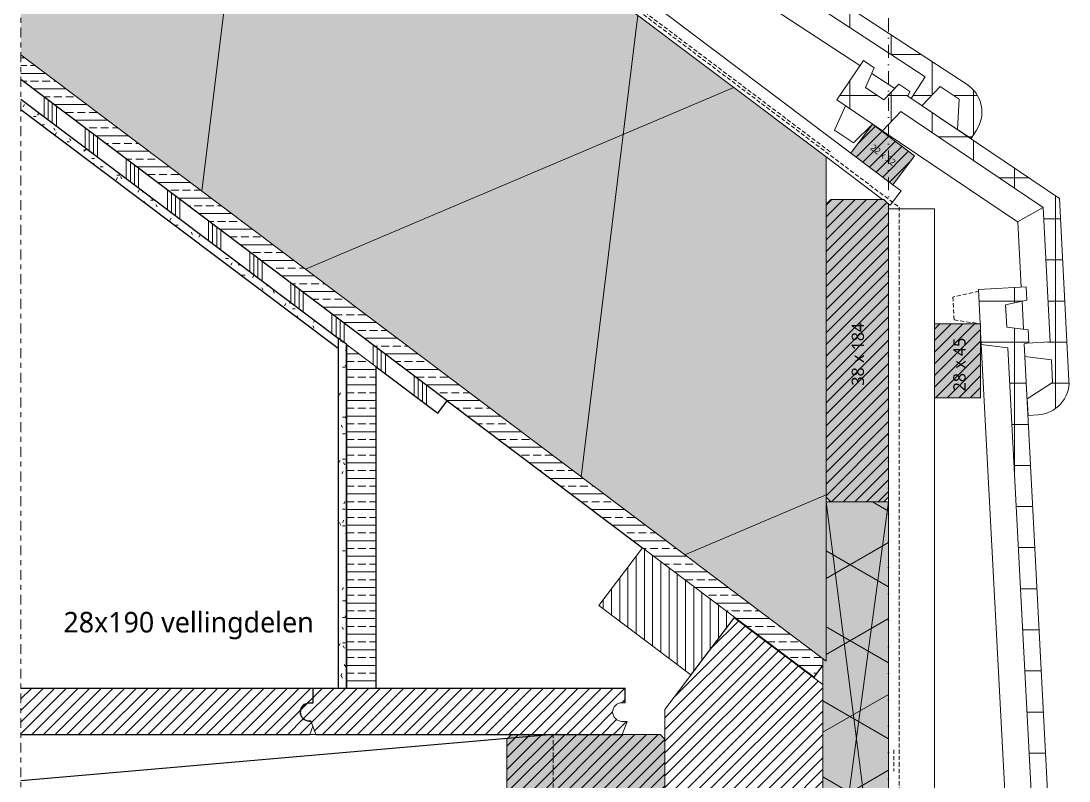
# Model space of a CAD drawing. Header units: millimetres. Extents: x 2927 to 18500, y -7154 to 6447.
# Drawn here: x 5296 to 5933, y -1217 to -755 of the extents above; entities that cross this region are included whole.
import ezdxf

# ---------------------------------------------------------------- set-up
doc = ezdxf.new("R2010")
doc.units = ezdxf.units.MM
for name, pattern in [('MV_center', [15, 6, -3, 3, -3]), ('MV_hidden', [3.75, 2.5, -1.25]), ('MV_stramien', [16, 8, -4, 0, -4])]:
    doc.linetypes.add(name, pattern=pattern)
for name, color, linetype, lineweight in [('A-ANNO-NOTE', 131, 'Continuous', 18), ('A-DETL', 90, 'Continuous', 13), ('A-DETL-GENF', 92, 'Continuous', 18), ('A-DETL-MEDM', 33, 'Continuous', 18), ('G-ANNO-TEXT', 231, 'Continuous', 13)]:
    doc.layers.add(name, color=color, linetype=linetype, lineweight=lineweight)
doc.styles.add('Segoe UI', font='segoeui.ttf', dxfattribs={"height": 7.5})
doc.styles.add('Segoe UI_1', font='segoeui.ttf', dxfattribs={"height": 4})
doc.styles.add('Segoe UI_3', font='segoeui.ttf', dxfattribs={"height": 12.5})
pattern_1 = [(0, (0, 0), (0, 9.476), []), (0, (0, 4.738), (0, 9.476), [4.738, -2.369])]
pattern_2 = [(0, (0, 0), (20.32, 5.08), [1.676, -13.564, 1.676, -13.564, -81.28]), (0, (0, 0), (20.32, 5.08), [-30.48, 1.676, -28.804, 1.676, -13.564, -35.56]), (0, (0, 0), (20.32, 5.08), [-76.2, 1.676, -8.484, 1.676, -23.724]), (120, (7.62, 2.54), (-14.559409, 15.057636), [1.676, -13.564, 1.676, -13.564, -81.28]), (120, (7.62, 2.54), (-14.559409, 15.057636), [-30.48, 1.676, -28.804, 1.676, -13.564, -35.56]), (120, (7.62, 2.54), (-14.559409, 15.057636), [-76.2, 1.676, -8.484, 1.676, -23.724]), (240, (10.16, 12.7), (-5.760591, -20.137636), [1.676, -13.564, 1.676, -13.564, -81.28]), (240, (10.16, 12.7), (-5.760591, -20.137636), [-30.48, 1.676, -28.804, 1.676, -13.564, -35.56]), (240, (10.16, 12.7), (-5.760591, -20.137636), [-76.2, 1.676, -8.484, 1.676, -23.724])]
pattern_3 = [(45, (0, 0), (-3.535534, 3.535534), [])]
pattern_4 = [(0, (0, 0), (0, 25), []), (90, (0, 0), (-25, 1e-15), [])]

# ---------------------------------------------------------------- blocks, each defined once
blk = doc.blocks.new('00 hout_rechthoekig_sls - SLS 38x184-V189-Details Domera')
at = {"layer": 'A-DETL-GENF'}
blk.add_hatch(color=256, dxfattribs=at).paths.add_polyline_path([(184, 35.17), (181.17, 38), (2.83, 38), (0, 35.17), (0, 2.83), (2.83, 0), (181.17, 0), (184, 2.83)])
at = {"layer": 'A-DETL-MEDM', "lineweight": 13}
h = blk.add_hatch(dxfattribs=at)
h.set_pattern_fill('FP_236', color=256, style=0, pattern_type=2)
h.set_pattern_definition([(135, (-863.147, -5785.459), (-3.535534, -3.535534), [])])
h.paths.add_polyline_path([(184, 35.17), (181.17, 38), (2.83, 38), (0, 35.17), (0, 2.83), (2.83, 0), (181.17, 0), (184, 2.83)])
at = {"layer": 'A-DETL-MEDM'}
for p, q in [((0, 35.17), (2.83, 38)), ((0, 35.17), (2.83, 38)), ((0, 2.83), (0, 35.17)), ((2.83, 38), (5.76, 38)), ((181.17, 38), (184, 35.17)), ((181.17, 38), (184, 35.17)), ((2.83, 0), (0, 2.83)), ((2.83, 0), (0, 2.83)), ((184, 2.83), (181.17, 0)), ((181.17, 0), (184, 2.83))]:
    blk.add_line(p, q, dxfattribs=at)
blk = doc.blocks.new('00 hout_rechthoekig_sls - Vuren 96x196-V190-Details Domera')
at = {"layer": 'A-DETL-GENF'}
blk.add_hatch(color=256, dxfattribs=at).paths.add_polyline_path([(0, 93.17), (0, 2.83), (2.83, 0), (193.17, 0), (196, 2.83), (196, 93.17), (193.17, 96), (2.83, 96)])
at = {"layer": 'A-DETL-MEDM', "lineweight": 13}
h = blk.add_hatch(dxfattribs=at)
h.set_pattern_fill('FP_237', color=256, style=0, pattern_type=2)
h.set_pattern_definition([(315, (1384.662, 5687.459), (3.535534, 3.535534), [])])
h.paths.add_polyline_path([(0, 93.17), (0, 2.83), (2.83, 0), (193.17, 0), (196, 2.83), (196, 93.17), (193.17, 96), (2.83, 96)])
at = {"layer": 'A-DETL-MEDM'}
for p, q in [((0, 93.17), (2.83, 96)), ((0, 93.17), (2.83, 96)), ((2.83, 96), (193.17, 96)), ((193.17, 96), (196, 93.17)), ((193.17, 96), (196, 93.17)), ((0, 2.83), (0, 93.17)), ((196, 25.92), (196, 2.83)), ((2.83, 0), (0, 2.83)), ((2.83, 0), (0, 2.83)), ((2.83, 0), (9, 0)), ((196, 2.83), (193.17, 0)), ((193.17, 0), (196, 2.83))]:
    blk.add_line(p, q, dxfattribs=at)
blk = doc.blocks.new('42 isolatie - Type 1-3772692-Details Domera')
at = {"layer": 'A-DETL-GENF'}
blk.add_hatch(color=256, dxfattribs=at).paths.add_polyline_path([(295.28, -40.8), (295.28, -0.8), (0.28, -0.8), (0.28, -38.8), (97.25, -38.8), (95.74, -40.8), (266.79, -40.8)])
at = {"layer": 'A-DETL-GENF', "lineweight": 13}
h = blk.add_hatch(dxfattribs=at)
h.set_pattern_fill('FP_219', color=256, style=0, pattern_type=2)
h.set_pattern_definition([(300, (0, 0), (-34.641, -20), []), (240, (0, 0), (-34.641, 20), [])])
h.paths.add_polyline_path([(295.28, -40.8), (295.28, -0.8), (0.28, -0.8), (0.28, -38.8), (97.25, -38.8), (95.74, -40.8), (266.79, -40.8)])
at = {"layer": 'A-DETL-GENF'}
for p, q in [((295.28, -0.8), (0.28, -0.8)), ((0.28, -0.8), (0.28, -38.8)), ((295.28, -0.8), (0.28, -0.8)), ((0.28, -0.8), (0.28, -38.8)), ((295.28, -40.8), (295.28, -0.8)), ((295.28, -40.8), (295.28, -0.8)), ((95.74, -40.8), (111.42, -40.8)), ((95.74, -40.8), (111.42, -40.8)), ((111.42, -40.8), (266.78, -40.8)), ((266.79, -40.8), (295.28, -40.8))]:
    blk.add_line(p, q, dxfattribs=at)
blk = doc.blocks.new('42 isolatie - Type 1-3772850-Details Domera')
at = {"layer": 'A-DETL-GENF'}
blk.add_hatch(color=256, dxfattribs=at).paths.add_polyline_path([(834.81, -245.8), (650.19, -0.8), (37.27, -0.8), (221.89, -245.8), (794.55, -245.8)])
at = {"layer": 'A-DETL-GENF', "lineweight": 13}
h = blk.add_hatch(dxfattribs=at)
h.set_pattern_fill('FP_8', color=256, style=0, pattern_type=2)
h.set_pattern_definition([(300, (-7106.72, -250.62), (-216.506, -125), []), (240, (-7106.72, -250.62), (-216.506, 125), [])])
h.paths.add_polyline_path([(834.81, -245.8), (650.19, -0.8), (37.27, -0.8), (221.89, -245.8), (794.55, -245.8)])
at = {"layer": 'A-DETL-GENF'}
for p, q in [((650.19, -0.8), (37.27, -0.8)), ((650.19, -0.8), (37.27, -0.8)), ((834.81, -245.8), (650.19, -0.8)), ((834.81, -245.8), (650.19, -0.8)), ((221.89, -245.8), (834.81, -245.8)), ((221.89, -245.8), (834.81, -245.8))]:
    blk.add_line(p, q, dxfattribs=at)
blk = doc.blocks.new('00 hout_rechthoekig_sls - Vuren 22x32-V192-Details Domera')
at = {"layer": 'A-DETL-GENF', "lineweight": 13}
blk.add_hatch(color=256, dxfattribs=at).paths.add_polyline_path([(32, -22), (32, 0), (0, 0), (0, -22), (23.96, -22)])
at = {"layer": 'A-DETL-MEDM', "lineweight": 13}
h = blk.add_hatch(dxfattribs=at)
h.set_pattern_fill('FP_238', color=256, style=0, pattern_type=2)
h.set_pattern_definition([(82, (-5134.989, -2846.046), (-4.9513403, 0.6958655), [])])
h.paths.add_polyline_path([(32, -22), (32, 0), (0, 0), (0, -22), (23.96, -22)])
at = {"layer": 'A-DETL-MEDM'}
for p, q in [((0, 0), (32, 0)), ((32, 0), (32, -22)), ((32, 0), (32, -22)), ((32, 0), (32, -22)), ((0, -22), (0, 0)), ((32, -22), (0, -22)), ((32, -22), (0, -22))]:
    blk.add_line(p, q, dxfattribs=at)
blk = doc.blocks.new('00 hout_rechthoekig_sls - Vuren Gewolmaniseerd 28x45-V197-Details Domera')
at = {"layer": 'A-DETL-GENF', "lineweight": 13}
blk.add_hatch(color=256, dxfattribs=at).paths.add_polyline_path([(45, -28), (45, 0), (0, 0), (0, -28)])
at = {"layer": 'A-DETL-MEDM', "lineweight": 13}
h = blk.add_hatch(dxfattribs=at)
h.set_pattern_fill('FP_242', color=256, style=0, pattern_type=2)
h.set_pattern_definition([(135, (-938.905, -5879.459), (-3.535534, -3.535534), [])])
h.paths.add_polyline_path([(45, -28), (45, 0), (0, 0), (0, -28)])
at = {"layer": 'A-DETL-MEDM'}
for p, q in [((0, 0), (45, 0)), ((0, -28), (0, 0)), ((45, 0), (45, -28)), ((45, 0), (45, -28)), ((45, 0), (45, -28)), ((45, -28), (0, -28)), ((45, -28), (0, -28))]:
    blk.add_line(p, q, dxfattribs=at)
blk = doc.blocks.new('NLRS_00_DI_maskeer - Type 1-4234605-Details Domera')
at = {"layer": 'A-DETL-GENF', "linetype": 'MV_center'}
blk.add_line((-100, 0), (1108.6, 0), dxfattribs=at)

msp = doc.modelspace()

# ---------------------------------------------------------------- hatches: boundary and pattern name
at = {"layer": 'A-DETL-GENF', "lineweight": 13}
h = msp.add_hatch(dxfattribs=at)
h.set_pattern_fill('FP_2', color=253, style=0, pattern_type=2)
h.set_pattern_definition(pattern_4)
h.paths.add_polyline_path([(5873.66, -826.04), (5876.94, -821.03), (5879.21, -816.32), (5880.18, -811.19), (5879.8, -805.99), (5878.07, -801.06), (5875.14, -796.74), (5871.18, -793.34), (5562.43, -590.97), (5562.19, -591.33), (5553.82, -585.85), (5553.82, -585.33), (5532.48, -571.34), (5532.18, -571.66), (5525.49, -567.28), (5525.73, -566.91), (5523.7, -565.58), (5524.9, -562.78), (5518.21, -558.4), (5509.16, -568.01), (5497.94, -560.66), (5503.15, -548.53), (5496.46, -544.14), (5480.56, -568.4), (5508.56, -586.75), (5519.69, -574.91), (5845.72, -788.61), (5837.11, -801.74), (5843.77, -806.23), (5854.77, -794.53), (5866.34, -802.11), (5865.29, -820.56)])
h = msp.add_hatch(dxfattribs=at)
h.set_pattern_fill('FP_4', color=250, style=0, pattern_type=2)
h.set_pattern_definition(pattern_1)
h.paths.add_polyline_path([(5778.24, -1153.7), (5783.46, -1146.77), (5783.46, -1142.61), (5295.96, -775.25), (5295.96, -790.27), (5765.52, -1144.11)])
h = msp.add_hatch(dxfattribs=at)
h.set_pattern_fill('FP_2', color=253, style=0, pattern_type=2)
h.set_pattern_definition(pattern_4)
h.paths.add_polyline_path([(5908.25, -994.55), (5914.25, -994.23), (5919.38, -993.28), (5924.09, -991.03), (5928.06, -987.64), (5931.02, -983.34), (5932.76, -978.41), (5933.17, -973.21), (5927.37, -862.62), (5835.09, -800.38), (5836.33, -797.59), (5829.7, -793.12), (5820.53, -802.61), (5809.41, -795.11), (5814.78, -783.05), (5808.14, -778.58), (5791.93, -802.62), (5819.68, -821.34), (5830.96, -809.65), (5917.5, -868.02), (5921.79, -949.89), (5907.75, -950.63), (5905.97, -951.06), (5906.37, -958.71), (5922.5, -960.69), (5923.22, -974.5), (5907.73, -984.55)])
h = msp.add_hatch(dxfattribs=at)
h.set_pattern_fill('FP_6', color=253, style=0, pattern_type=2)
h.set_pattern_definition([(90, (10, 0), (-25, 1e-15), []), (90, (12.5, 0), (-25, 1e-15), []), (90, (15, 0), (-25, 1e-15), []), (90, (17.5, 0), (-25, 1e-15), [])])
h.paths.add_polyline_path([(5549.42, -993.17), (5555.14, -985.58), (5295.96, -790.27), (5295.96, -802.17), (5511.98, -964.95)])
h = msp.add_hatch(dxfattribs=at)
h.set_pattern_fill('FP_5', color=253, style=0, pattern_type=2)
h.set_pattern_definition(pattern_2)
h.paths.add_polyline_path([(5488.76, -953.72), (5488.79, -953.68), (5488.79, -947.48), (5295.96, -802.17), (5295.96, -808.43), (5478, -945.61)])
h = msp.add_hatch(dxfattribs=at)
h.set_pattern_fill('FP_2', color=253, style=0, pattern_type=2)
h.set_pattern_definition(pattern_4)
h.paths.add_polyline_path([(5902.7, -1387.3), (5908.69, -1386.98), (5913.82, -1386.03), (5918.53, -1383.78), (5922.5, -1380.39), (5925.46, -1376.09), (5927.2, -1371.17), (5927.61, -1365.96), (5905.87, -951.06), (5908.84, -950.38), (5908.42, -942.39), (5895.32, -940.78), (5894.61, -927.38), (5907.48, -924.41), (5907.06, -916.42), (5878.1, -917.94), (5879.2, -938.9), (5879.46, -938.9), (5879.46, -943.9), (5879.85, -951.36), (5895.98, -953.34), (5916.38, -1342.64), (5900.4, -1343.47), (5900.82, -1351.46), (5916.95, -1353.44), (5917.67, -1367.25), (5902.17, -1377.31)])
h = msp.add_hatch(dxfattribs=at)
h.set_pattern_fill('FP_5', color=253, style=0, pattern_type=2)
h.set_pattern_definition(pattern_2)
h.paths.add_polyline_path([(5493.79, -1160.66), (5493.79, -951.25), (5488.79, -947.48), (5488.79, -1160.66)])
h = msp.add_hatch(dxfattribs=at)
h.set_pattern_fill('FP_4', color=250, style=0, pattern_type=2)
h.set_pattern_definition(pattern_1)
h.paths.add_polyline_path([(5511.98, -1160.66), (5511.98, -964.95), (5493.98, -951.39), (5493.98, -1160.66)])
h = msp.add_hatch(dxfattribs=at)
h.set_pattern_fill('FP_64', color=253, style=0, pattern_type=2)
h.set_pattern_definition([(90, (0, 0), (-5, 3e-16), [])])
h.paths.add_polyline_path([(5703.31, -1152.33), (5729.79, -1117.19), (5673.89, -1075.06), (5647.41, -1110.2), (5692.41, -1144.11)])
h = msp.add_hatch(dxfattribs=at)
h.set_pattern_fill('FP_10', color=250, style=0, pattern_type=2)
h.set_pattern_definition(pattern_3)
h.paths.add_polyline_path([(5690.29, -1313.66), (5783.46, -1313.65), (5783.46, -1158.29), (5729.54, -1117.66), (5687.46, -1173.51), (5687.46, -1313.66)])
h = msp.add_hatch(dxfattribs=at)
h.set_pattern_fill('FP_10', color=250, style=0, pattern_type=2)
h.set_pattern_definition(pattern_3)
h.paths.add_polyline_path([(5340.34, -1188.66), (5471.54, -1188.66), (5473.4, -1183.55), (5472.39, -1180.66), (5471.36, -1180.66), (5469.74, -1180.41), (5468.52, -1179.9), (5467.29, -1178.92), (5466.45, -1177.83), (5465.89, -1176.47), (5465.69, -1175), (5465.94, -1173.41), (5466.52, -1172.09), (5467.35, -1171), (5468.71, -1170.02), (5469.99, -1169.52), (5471.36, -1169.34), (5473.36, -1169.34), (5473.36, -1160.66), (5295.96, -1160.66), (5295.96, -1188.66)])
h = msp.add_hatch(dxfattribs=at)
h.set_pattern_fill('FP_10', color=250, style=0, pattern_type=2)
h.set_pattern_definition(pattern_3)
h.paths.add_polyline_path([(5661.54, -1188.66), (5664.45, -1180.66), (5661.36, -1180.66), (5659.89, -1180.47), (5658.52, -1179.9), (5657.35, -1179), (5656.45, -1177.83), (5655.89, -1176.47), (5655.69, -1175), (5655.89, -1173.53), (5656.45, -1172.17), (5657.35, -1171), (5658.52, -1170.1), (5659.89, -1169.53), (5661.36, -1169.34), (5663.36, -1169.34), (5663.36, -1160.66), (5473.36, -1160.66), (5473.36, -1169.58), (5471.36, -1169.58), (5469.99, -1169.76), (5468.71, -1170.27), (5467.6, -1171.09), (5466.74, -1172.16), (5466.17, -1173.42), (5465.94, -1174.78), (5466.06, -1176.15), (5466.52, -1177.45), (5467.29, -1178.59), (5468.33, -1179.5), (5469.56, -1180.12), (5470.91, -1180.41), (5472.28, -1180.35), (5475.18, -1188.66), (5478, -1188.66)])

# ---------------------------------------------------------------- linework, layer by layer
at = {"layer": 'A-DETL', "linetype": 'MV_hidden', "lineweight": 18}
for p, q in [((5787.87, -834.15), (5295.96, -463.47)), ((5665.43, -743.92), (5829.88, -867.84)), ((5829.88, -867.84), (5829.88, -1205.84)), ((5878.41, -918.93), (5862.58, -922.59)), ((5862.58, -922.59), (5863.31, -936.41)), ((5863.31, -936.41), (5879.46, -938.9)), ((5619.46, -1337.16), (5619.46, -1188.66)), ((5826.62, -1198.01), (5826.62, -1211.01)), ((5829.88, -1205.84), (5829.88, -1342.15))]:
    msp.add_line(p, q, dxfattribs=at)
at = {"layer": 'A-DETL', "linetype": 'MV_stramien', "lineweight": 18}
msp.add_line((5823.46, -1823.58), (5823.46, -543.58), dxfattribs=at)
at = {"layer": 'A-DETL', "lineweight": 18}
for p, q in [((5519.69, -574.91), (5845.72, -788.61)), ((5806.03, -781.72), (5508.56, -586.75)), ((5871.18, -793.34), (5562.43, -590.97)), ((5800.54, -834.93), (5514.63, -619.48)), ((5808.14, -778.58), (5791.93, -802.62)), ((5814.78, -783.05), (5808.14, -778.58)), ((5809.41, -795.11), (5814.78, -783.05)), ((5827.27, -795.64), (5813.26, -786.46)), ((5845.72, -788.61), (5837.11, -801.74)), ((5820.53, -802.61), (5809.41, -795.11)), ((5829.7, -793.12), (5820.53, -802.61)), ((5836.33, -797.59), (5829.7, -793.12)), ((5843.77, -806.23), (5854.77, -794.53)), ((5854.77, -794.53), (5866.34, -802.11)), ((5791.93, -802.62), (5819.68, -821.34)), ((5835.09, -800.38), (5836.33, -797.59)), ((5927.37, -862.62), (5835.09, -800.38)), ((5866.34, -802.11), (5865.29, -820.56)), ((5797.2, -806.18), (5790.59, -821.02)), ((5819.68, -821.34), (5830.96, -809.65)), ((5830.96, -809.65), (5917.5, -868.02)), ((5865.29, -820.56), (5855.49, -814.14)), ((5790.59, -821.02), (5802.06, -828.76)), ((5802.06, -828.76), (5813.78, -817.36)), ((5901.94, -876.83), (5819.97, -821.54)), ((5865.29, -820.56), (5873.66, -826.04)), ((5873.66, -826.04), (5876.94, -821.03)), ((5785.46, -837.34), (5819.71, -863.15)), ((5824.49, -866.75), (5831.11, -857.97)), ((5831.11, -857.97), (5826.09, -854.19)), ((5823.46, -865.98), (5824.49, -866.75)), ((5933.17, -973.21), (5927.37, -862.62)), ((5851.46, -868.91), (5823.46, -868.91)), ((5823.46, -868.91), (5823.46, -1047.15)), ((5851.46, -938.9), (5851.46, -868.91)), ((5901.94, -876.83), (5917.5, -868.02)), ((5917.5, -868.02), (5921.79, -949.89)), ((5904.17, -916.57), (5902.08, -876.75)), ((5907.06, -916.42), (5878.1, -917.94)), ((5907.48, -924.41), (5907.06, -916.42)), ((5878.1, -917.94), (5879.2, -938.9)), ((5894.61, -927.38), (5907.48, -924.41)), ((5895.32, -940.78), (5894.61, -927.38)), ((5905.5, -942.03), (5904.61, -925.07)), ((5908.42, -942.39), (5895.32, -940.78)), ((5908.84, -950.38), (5908.42, -942.39)), ((5879.46, -943.9), (5879.85, -951.36)), ((5511.98, -964.95), (5493.98, -951.39)), ((5879.85, -951.36), (5895.98, -953.34)), ((5902.17, -1377.31), (5879.85, -951.36)), ((5895.98, -953.34), (5916.38, -1342.64)), ((5905.87, -951.06), (5908.84, -950.38)), ((5927.61, -1365.96), (5905.87, -951.06)), ((5905.97, -951.04), (5906.37, -958.71)), ((5908.22, -993.98), (5905.97, -951.04)), ((5921.79, -949.89), (5907.75, -950.63)), ((5906.37, -958.71), (5922.5, -960.69)), ((5922.5, -960.69), (5923.22, -974.5)), ((5923.22, -974.5), (5907.73, -984.55)), ((5851.46, -1246.4), (5851.46, -983.9)), ((5907.73, -984.55), (5908.25, -994.55)), ((5908.25, -994.55), (5914.25, -994.23)), ((5823.46, -1047.15), (5783.46, -1342.15)), ((5823.46, -1342.15), (5785.46, -1047.15)), ((5673.89, -1075.06), (5647.41, -1110.2)), ((5729.79, -1117.19), (5673.89, -1075.06)), ((5647.41, -1110.2), (5703.31, -1152.33)), ((5729.54, -1117.66), (5687.46, -1173.51)), ((5703.31, -1152.33), (5729.79, -1117.19)), ((5783.46, -1158.29), (5729.54, -1117.66)), ((5783.46, -1313.65), (5783.46, -1158.29)), ((5471.36, -1169.34), (5473.36, -1169.34)), ((5473.36, -1169.58), (5471.36, -1169.58)), ((5661.36, -1169.34), (5663.36, -1169.34)), ((5687.46, -1173.51), (5687.46, -1313.66)), ((5472.39, -1180.66), (5471.36, -1180.66)), ((5471.54, -1188.66), (5473.4, -1183.55)), ((5472.28, -1180.35), (5475.18, -1188.66)), ((5664.45, -1180.66), (5661.36, -1180.66)), ((5661.54, -1188.66), (5664.45, -1180.66)), ((5475.18, -1188.66), (5471.54, -1188.66))]:
    msp.add_line(p, q, dxfattribs=at)
at = {"layer": 'A-DETL', "lineweight": 25}
for p, q in [((5555.14, -985.58), (5295.96, -790.27)), ((5295.96, -802.17), (5488.79, -947.48)), ((5295.96, -808.43), (5488.76, -953.72)), ((5488.79, -947.48), (5488.79, -1160.66)), ((5493.79, -951.25), (5488.79, -947.48)), ((5493.79, -951.25), (5493.98, -951.39)), ((5493.79, -1160.66), (5493.79, -951.25)), ((5493.98, -951.39), (5493.98, -1160.66)), ((5511.98, -964.95), (5549.42, -993.17)), ((5511.98, -1160.66), (5511.98, -964.95)), ((5549.42, -993.17), (5555.14, -985.58)), ((5555.14, -985.58), (5673.89, -1075.06)), ((5729.79, -1117.19), (5778.24, -1153.7)), ((5778.24, -1153.7), (5783.46, -1146.77)), ((5473.36, -1160.66), (5295.96, -1160.66)), ((5663.36, -1160.66), (5473.36, -1160.66)), ((5473.36, -1160.66), (5473.36, -1169.58)), ((5663.36, -1169.34), (5663.36, -1160.66)), ((5619.46, -1188.66), (5295.96, -1216.89)), ((5295.96, -1188.66), (5471.54, -1188.66)), ((5475.18, -1188.66), (5661.54, -1188.66))]:
    msp.add_line(p, q, dxfattribs=at)
at = {"layer": 'A-DETL', "lineweight": 18}
for centre, radius, start, end in [((5860.22, -810.06), 20, 326.75771, 56.75771), ((5913.2, -974.26), 20, 273.01311, 3.00022), ((5471.36, -1175), 5.66, 90, 270), ((5471.36, -1175), 5.42, 90, 279.86493), ((5661.36, -1175), 5.66, 90, 270)]:
    msp.add_arc(centre, radius, start, end, dxfattribs=at)

# ---------------------------------------------------------------- block references
at = {"layer": 'A-DETL-GENF', "linetype": 'MV_center', "rotation": 89.99999999999989}
msp.add_blockref('NLRS_00_DI_maskeer - Type 1-4234605-Details Domera', (5295.96, -1384.66), dxfattribs=at)
at = {"layer": 'A-DETL-GENF'}
for name, p, rotation in [('42 isolatie - Type 1-3772850-Details Domera', (5266.68, -445.41), 323), ('42 isolatie - Type 1-3772692-Details Domera', (5824.26, -1046.87), 269.9999999999999)]:
    msp.add_blockref(name, p, dxfattribs=dict(at, rotation=rotation))
at = {"layer": 'A-DETL-MEDM', "lineweight": 13}
for name, p, rotation in [('00 hout_rechthoekig_sls - Vuren 22x32-V192-Details Domera', (5813.78, -817.36), 322.9999999999995), ('00 hout_rechthoekig_sls - Vuren Gewolmaniseerd 28x45-V197-Details Domera', (5879.46, -938.9), 270.0000000000031)]:
    msp.add_blockref(name, p, dxfattribs=dict(at, rotation=rotation))
at = {"layer": 'A-DETL-MEDM'}
for name, p, rotation in [('00 hout_rechthoekig_sls - SLS 38x184-V189-Details Domera', (5785.46, -863.15), 270), ('00 hout_rechthoekig_sls - Vuren 96x196-V190-Details Domera', (5687.46, -1384.66), 90.00000000000026)]:
    msp.add_blockref(name, p, dxfattribs=dict(at, rotation=rotation))

# ---------------------------------------------------------------- texts
at = {"layer": 'A-ANNO-NOTE', "lineweight": 13, "attachment_point": 1}
for s, insert, char_height, width, rotation, style in [('22 x 32', (5814.45, -829.25), 4, 23.6498, 323, 'Segoe UI_1'), ('22 x 32', (5814.45, -829.25), 4, 23.6498, 323, 'Segoe UI_1'), ('38 x 184', (5801.02, -976.44), 7.5, 47.2996, 90, 'Segoe UI'), ('28 x 45', (5862.81, -979.9), 7.5, 40.4852, 90, 'Segoe UI')]:
    msp.add_mtext(s, dxfattribs=dict(at, insert=insert, char_height=char_height, width=width, rotation=rotation, style=style))
at = {"layer": 'G-ANNO-TEXT', "color": 7, "insert": (5321.8, -1114.1), "char_height": 12.5, "width": 187.194, "attachment_point": 1, "style": 'Segoe UI_3'}
msp.add_mtext('28x190 vellingdelen', dxfattribs=at)

doc.saveas('drawing.dxf')
